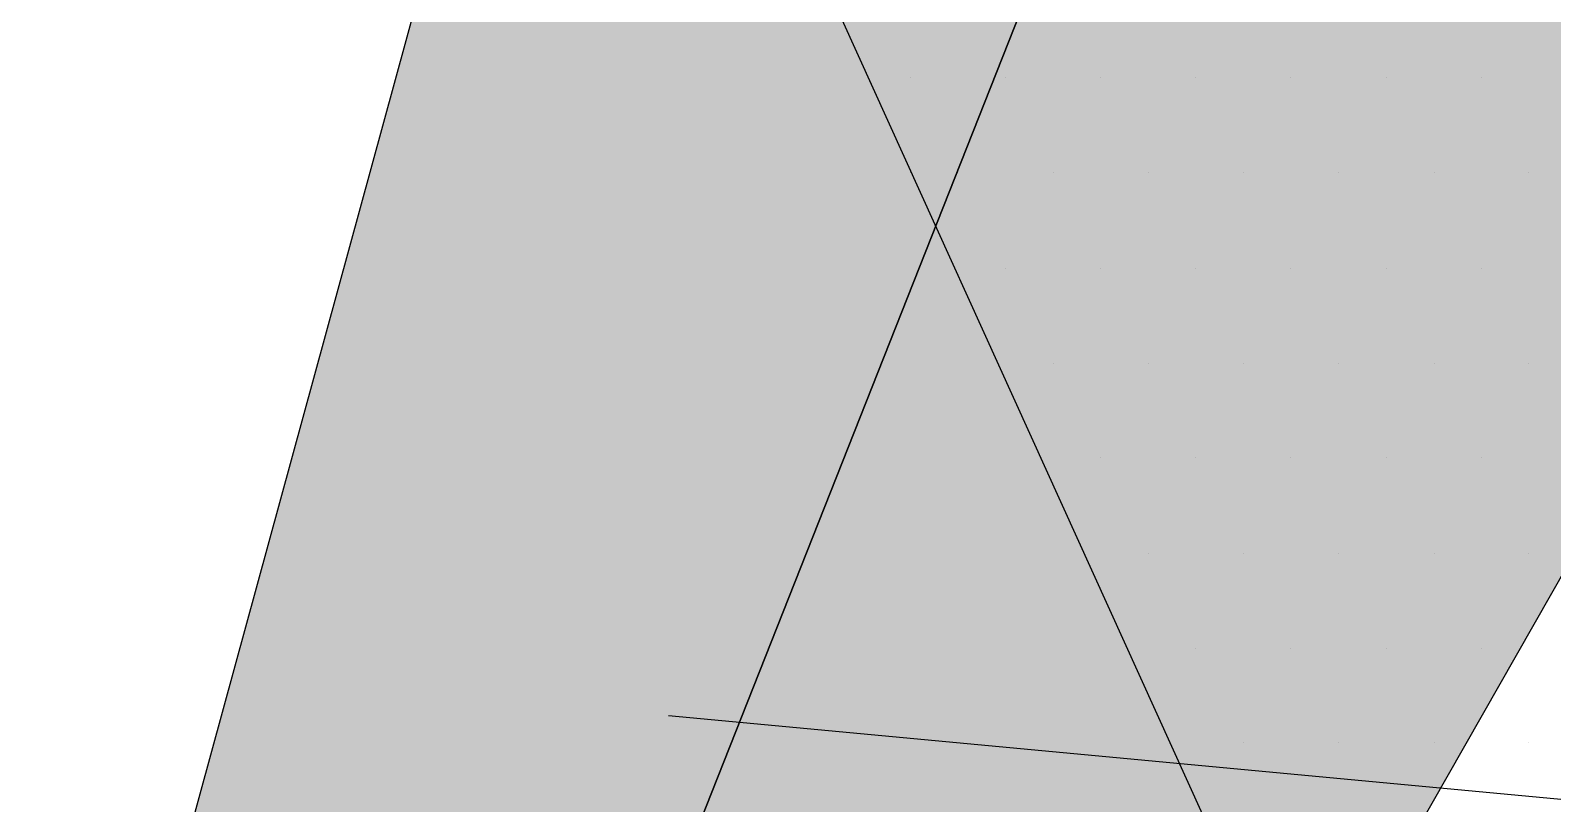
# Paper-space layout 'TOP_A1_00200_01-01-2017_MODELE' of a CAD drawing. Header units: metres. Extents: x 1274 to 2143, y 12 to 312.
# Drawn here: x 1531.353 to 1532.234, y 147.582 to 148.03 of the extents above; entities that cross this region are included whole.
import ezdxf

# ---------------------------------------------------------------- set-up
doc = ezdxf.new("R2010")
doc.units = ezdxf.units.M
doc.header["$LTSCALE"] = 2
doc.set_wipeout_variables(frame=1)
doc.linetypes.add('CACHEX2', pattern=[0.75, 0.5, -0.25])
for name, color, linetype in [('CARTOUCHE', 7, 'Continuous'), ('LOGO', 4, 'Continuous'), ('rosace', 7, 'Continuous')]:
    doc.layers.add(name, color=color, linetype=linetype)

# ---------------------------------------------------------------- blocks, each defined once
blk = doc.blocks.new('A$C715108E3')
at = {"layer": 'LOGO', "color": 131}
for p, q in [((-12.8134, -23.5138), (-12.8134, -23.5138)), ((-12.7722, -23.5138), (-12.7722, -23.5138)), ((-12.6802, -23.5138), (-12.6802, -23.5138)), ((-12.5889, -23.5138), (-12.5889, -23.5138)), ((-12.4971, -23.5138), (-12.4971, -23.5138)), ((-12.4053, -23.5138), (-12.4053, -23.5138)), ((-12.3136, -23.5138), (-12.3136, -23.5138)), ((-12.2216, -23.5138), (-12.2216, -23.5138)), ((-12.7722, -23.6054), (-12.7722, -23.6054)), ((-12.7265, -23.6054), (-12.7265, -23.6054)), ((-12.6345, -23.6054), (-12.6345, -23.6054)), ((-12.5424, -23.6054), (-12.5424, -23.6054)), ((-12.4514, -23.6054), (-12.4514, -23.6054)), ((-12.3593, -23.6054), (-12.3593, -23.6054)), ((-12.2673, -23.6054), (-12.2673, -23.6054)), ((-12.1762, -23.6054), (-12.1762, -23.6054)), ((-12.7302, -23.6976), (-12.7302, -23.6976)), ((-12.6802, -23.6976), (-12.6802, -23.6976)), ((-12.5889, -23.6976), (-12.5889, -23.6976)), ((-12.4971, -23.6976), (-12.4971, -23.6976)), ((-12.4053, -23.6976), (-12.4053, -23.6976)), ((-12.3136, -23.6976), (-12.3136, -23.6976)), ((-12.2216, -23.6976), (-12.2216, -23.6976)), ((-12.6884, -23.7891), (-12.6884, -23.7891)), ((-12.6345, -23.7891), (-12.6345, -23.7891)), ((-12.5424, -23.7891), (-12.5424, -23.7891)), ((-12.4514, -23.7891), (-12.4514, -23.7891)), ((-12.3593, -23.7891), (-12.3593, -23.7891)), ((-12.2673, -23.7891), (-12.2673, -23.7891)), ((-12.1762, -23.7891), (-12.1762, -23.7891)), ((-12.6472, -23.8804), (-12.6472, -23.8804)), ((-12.5889, -23.8804), (-12.5889, -23.8804)), ((-12.4971, -23.8804), (-12.4971, -23.8804)), ((-12.4053, -23.8804), (-12.4053, -23.8804)), ((-12.3136, -23.8804), (-12.3136, -23.8804)), ((-12.2216, -23.8804), (-12.2216, -23.8804)), ((-12.605, -23.973), (-12.605, -23.973)), ((-12.5424, -23.973), (-12.5424, -23.973)), ((-12.4514, -23.973), (-12.4514, -23.973)), ((-12.3593, -23.973), (-12.3593, -23.973)), ((-12.2673, -23.973), (-12.2673, -23.973)), ((-12.1762, -23.973), (-12.1762, -23.973)), ((-12.5638, -24.0642), (-12.5638, -24.0642)), ((-12.4971, -24.0642), (-12.4971, -24.0642)), ((-12.4053, -24.0642), (-12.4053, -24.0642)), ((-12.3136, -24.0642), (-12.3136, -24.0642)), ((-12.2216, -24.0642), (-12.2216, -24.0642)), ((-12.522, -24.1555), (-12.522, -24.1555)), ((-12.4514, -24.1555), (-12.4514, -24.1555)), ((-12.3593, -24.1555), (-12.3593, -24.1555)), ((-12.2673, -24.1555), (-12.2673, -24.1555)), ((-12.1762, -24.1555), (-12.1762, -24.1555))]:
    blk.add_line(p, q, dxfattribs=at)
blk.add_lwpolyline([(-15.4563, -23.799), (-13.7331, -21.4856), (-11.9601, -25.3945), (-11.4761, -25.5469), (-10.7095, -25.798), (-10.0926, -25.8741), (-9.9674, -25.8741), (-12.5584, -19.9248), (-11.816, -18.9068), (-10.4959, -20.6166), (-9.7792, -22.2122), (-8.7979, -20.9179), (-8.1187, -22.4645), (-6.9489, -21.0191), (-7.6382, -19.3811), (-6.116, -17.2939)], dxfattribs=at)
blk = doc.blocks.new('A$C581E6685')
at = {"layer": 'rosace'}
for color, points in [(40, [(-39.8519, 24.2064), (-46.2303, 8.0935), (-42.1559, 23.0023)]), (32, [(-39.8519, 24.2064), (-38.5844, 21.5046), (-46.2303, 8.0935)])]:
    blk.add_hatch(color=color, dxfattribs=at).paths.add_polyline_path(points)
at = {"layer": 'rosace', "color": 40}
blk.add_lwpolyline([(-39.8519, 24.2064), (-46.2303, 8.0935), (-42.1559, 23.0023)], close=True, dxfattribs=at)
at = {"layer": 'rosace', "color": 32}
blk.add_lwpolyline([(-39.8519, 24.2064), (-38.584, 21.5046), (-46.2303, 8.0935)], close=True, dxfattribs=at)
at = {"layer": 'rosace', "color": 32, "linetype": 'CACHEX2', "ltscale": 1.5}
blk.add_ellipse((-38.0538, 23.8138), major_axis=(-19.0311, -3.534), ratio=0.590567, dxfattribs=at)
at = {"layer": 'rosace', "color": 32}
blk.add_ellipse((-37.6144, 23.8499), major_axis=(-13.5768, -4.2839), ratio=0.791971, dxfattribs=at)
at = {"layer": 'CARTOUCHE'}
blk.add_blockref('A$C715108E3', (-31.6739, 36.3189), dxfattribs=at)
blk = doc.blocks.new('A$C4D68259D')
blk.add_wipeout([(0, 25.62232), (0.16524, 26.73667), (0.73826, 27.88612), (1.67076, 28.79092), (2.84657, 29.33159), (3.5435, 29.45086), (3.5435, 29.45086), (94.92868, 29.46231), (96.05516, 29.29025), (97.21671, 28.69868), (97.7035, 28.26611), (98.09513, 27.77983), (98.61624, 26.65796), (98.73616, 26.03624), (98.75162, 25.85271), (98.75853, 3.83874), (98.57189, 2.65739), (98.0189, 1.57432), (97.58479, 1.07655), (97.12317, 0.69593), (95.9338, 0.13665), (95.41423, 0.03213), (95.1105, 0.0048), (3.7555, 0.00093), (2.71333, 0.169), (1.5147, 0.78409), (0.67142, 1.67074), (0.14703, 2.78759), (0.00625, 3.62094)]).dxf.layer = 'CARTOUCHE'
at = {"layer": 'CARTOUCHE'}
blk.add_rational_spline([(0, 25.62232), (0, 14.73116), (0, 3.84), (0, 0), (3.84, 0), (49.37927, 0), (94.91853, 0), (98.75853, 0), (98.75853, 3.84), (98.75853, 14.73116), (98.75853, 25.62232), (98.75853, 29.46232), (94.91853, 29.46232), (49.37927, 29.46232), (3.84, 29.46232), (0, 29.46232), (0, 25.62232)], [1, 1, 1, 0.707106781187, 1, 1, 1, 0.707106781187, 1, 1, 1, 0.707106781187, 1, 1, 1, 0.707106781187, 1], degree=2, knots=[0, 0, 0, 1, 1, 2.570796, 2.570796, 3.570796, 3.570796, 5.141593, 5.141593, 6.141593, 6.141593, 7.712389, 7.712389, 8.712389, 8.712389, 10.283185, 10.283185, 10.283185], dxfattribs=at)
at = {"layer": 'CARTOUCHE', "xscale": 0.6, "yscale": 0.6, "zscale": 0.6}
blk.add_blockref('A$C581E6685', (37.27074, 1.38057), dxfattribs=at)

psp = doc.layouts.new('TOP_A1_00200_01-01-2017_MODELE')

# ---------------------------------------------------------------- block references
at = {"layer": 'rosace'}
psp.add_blockref('A$C4D68259D', (1521.25985, 138.93861), dxfattribs=at)

doc.saveas('drawing.dxf')
